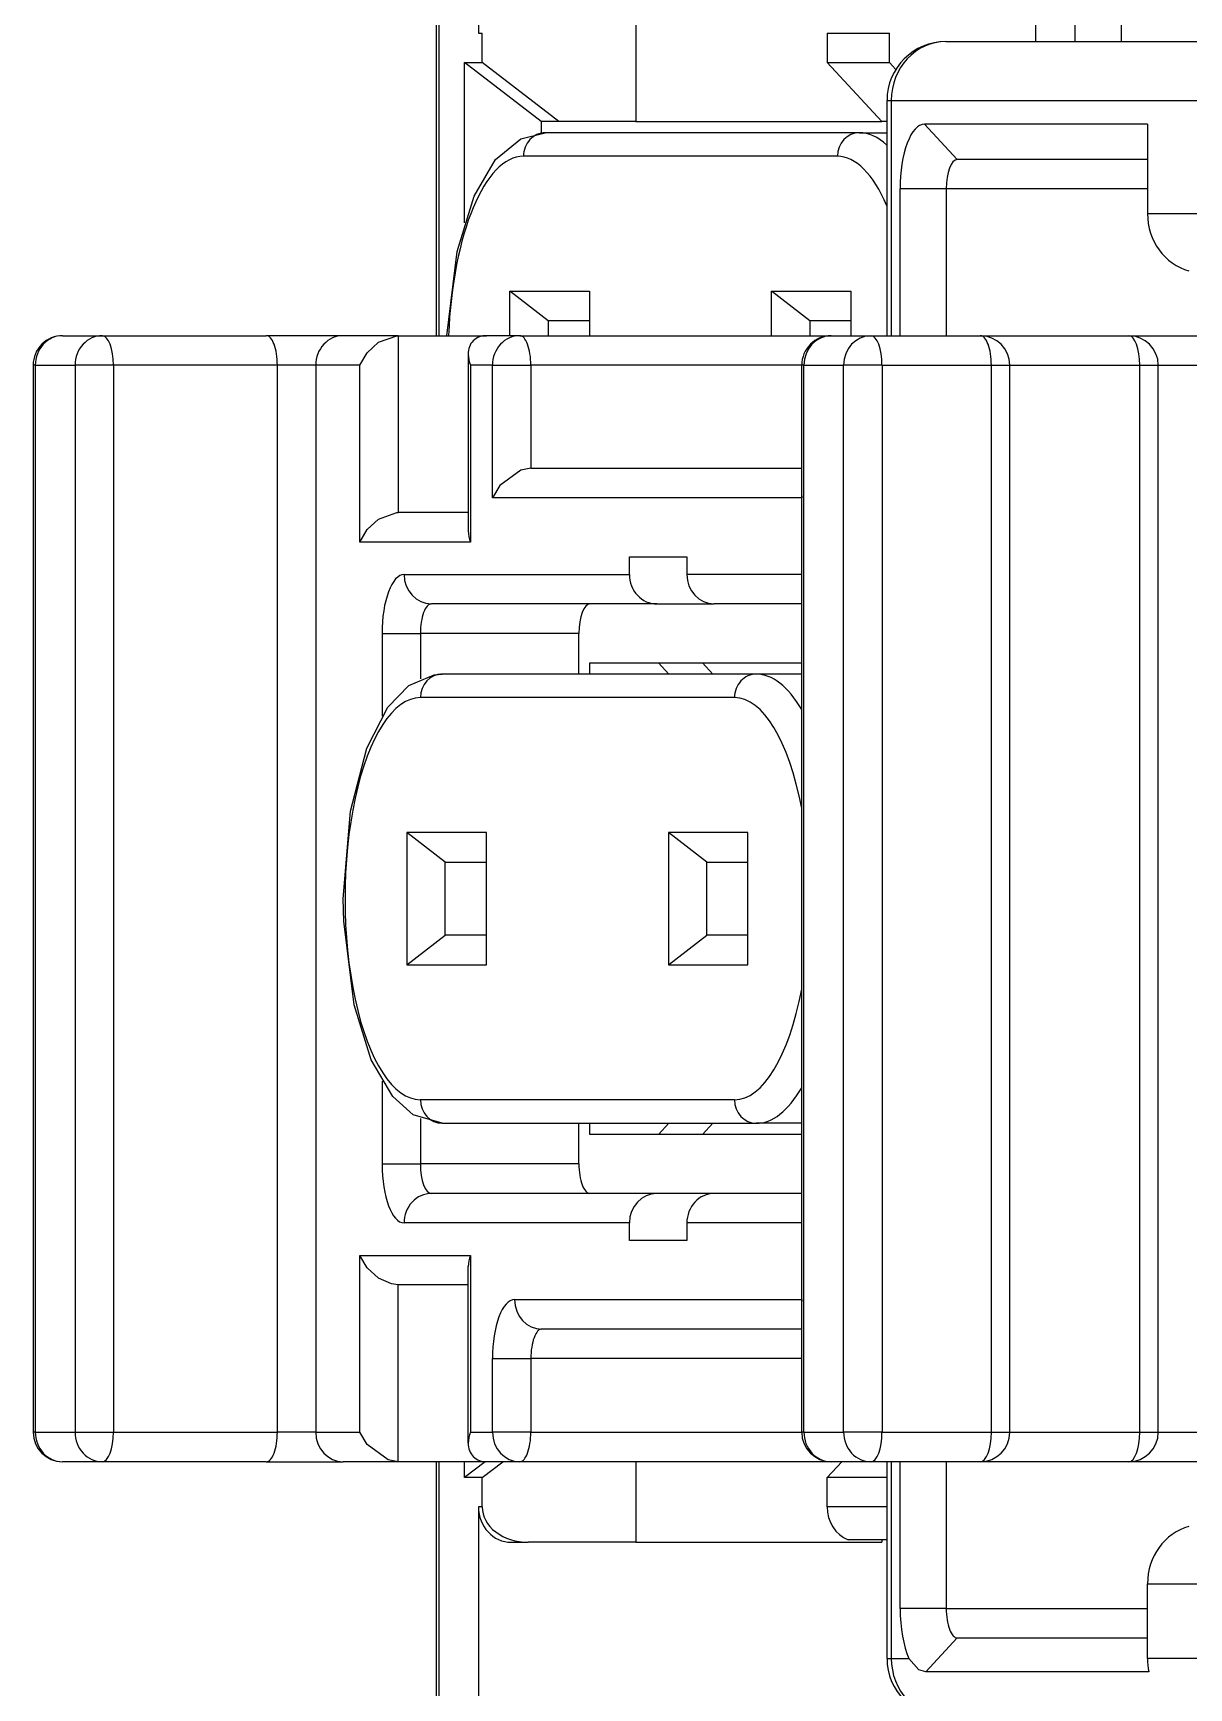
# Model space of a CAD drawing. Header units: inches. Extents: x 47316 to 59086, y 3141 to 11743.
# Drawn here: x 51900.13 to 51904.07, y 8977.46 to 8983.1 of the extents above; entities that cross this region are included whole.
import ezdxf

# ---------------------------------------------------------------- set-up
doc = ezdxf.new("R2010")
doc.units = ezdxf.units.IN
doc.header["$MEASUREMENT"] = 0
doc.layers.add('___SHELL', color=7, linetype='Continuous')

msp = doc.modelspace()

# ---------------------------------------------------------------- linework, layer by layer
at = {"layer": '___SHELL', "color": 0, "linetype": 'ByBlock', "lineweight": -2}
for p, q in [((51901.5078, 8992.4727), (51901.5078, 8982.0712)), ((51901.5166, 8992.4727), (51901.5166, 8982.0712)), ((51901.7106, 8982.6709), (51901.7961, 8982.7422)), ((51901.7961, 8982.7422), (51901.8797, 8982.7626)), ((51901.6375, 8982.546), (51901.7106, 8982.6709)), ((51901.5791, 8982.3575), (51901.6375, 8982.546)), ((51901.5442, 8982.0712), (51901.5791, 8982.3575)), ((51901.2728, 8982.0131), (51901.3118, 8982.0486)), ((51901.3118, 8982.0486), (51901.3734, 8982.071)), ((51901.3734, 8982.071), (51901.379, 8982.0712)), ((51901.2482, 8981.9708), (51901.2728, 8982.0131)), ((51901.7959, 8981.6131), (51901.7243, 8981.5613)), ((51901.8304, 8981.6193), (51901.7959, 8981.6131)), ((51901.7243, 8981.5613), (51901.6997, 8981.5189)), ((51901.2728, 8981.4106), (51901.3118, 8981.4462)), ((51901.3118, 8981.4462), (51901.3734, 8981.4685)), ((51901.3734, 8981.4685), (51901.379, 8981.4687)), ((51901.2482, 8981.3682), (51901.2728, 8981.4106)), ((51901.4151, 8980.8798), (51901.5013, 8980.9162)), ((51901.5013, 8980.9162), (51901.5285, 8980.9184)), ((51901.3434, 8980.8055), (51901.4151, 8980.8798)), ((51901.2719, 8980.6656), (51901.3434, 8980.8055)), ((51901.2159, 8980.4512), (51901.2719, 8980.6656)), ((51901.1916, 8980.1531), (51901.2159, 8980.4512)), ((51901.1931, 8980.0767), (51901.1916, 8980.1531)), ((51901.2284, 8979.791), (51901.1931, 8980.0767)), ((51901.2867, 8979.6037), (51901.2284, 8979.791)), ((51901.3598, 8979.4792), (51901.2867, 8979.6037)), ((51901.4298, 8979.4167), (51901.3598, 8979.4792)), ((51901.5285, 8979.3879), (51901.4298, 8979.4167)), ((51901.2729, 8978.8956), (51901.2482, 8978.938)), ((51901.3118, 8978.8602), (51901.2729, 8978.8956)), ((51901.3561, 8978.8405), (51901.3118, 8978.8602)), ((51901.379, 8978.8376), (51901.3561, 8978.8405)), ((51901.2729, 8978.2931), (51901.2482, 8978.3355)), ((51901.3445, 8978.2413), (51901.2729, 8978.2931)), ((51901.379, 8978.2351), (51901.3445, 8978.2413)), ((51901.5078, 8978.2351), (51901.5078, 8969.511)), ((51901.5166, 8978.2351), (51901.5166, 8969.511)), ((51903.1519, 8977.5264), (51903.1184, 8977.5648)), ((51903.176, 8977.5194), (51903.1519, 8977.5264))]:
    msp.add_line(p, q, dxfattribs=at)
at = {"layer": '___SHELL', "color": 0, "linetype": 'ByBlock', "lineweight": -2, "ltscale": 0.0375}
for p, q in [((51901.652, 8983.7046), (51901.652, 8983.1021)), ((51901.379, 8982.0712), (51901.379, 8981.4687)), ((51901.6171, 8982.0084), (51901.6171, 8981.4059)), ((51901.2482, 8981.3682), (51901.2482, 8981.9708)), ((51901.6244, 8981.9708), (51901.6244, 8981.3682)), ((51901.2482, 8978.3355), (51901.2482, 8978.938)), ((51901.6244, 8978.938), (51901.6244, 8978.3355)), ((51901.6171, 8978.2978), (51901.6171, 8978.9004)), ((51901.379, 8978.2351), (51901.379, 8978.8376))]:
    msp.add_line(p, q, dxfattribs=at)
at = {"layer": '___SHELL', "color": 0, "linetype": 'ByBlock', "lineweight": -2, "ltscale": 0.026248}
msp.add_line((51902.1877, 8983.2226), (51902.1877, 8982.8008), dxfattribs=at)
at = {"layer": '___SHELL', "color": 0, "linetype": 'ByBlock', "lineweight": -2, "ltscale": 0.003751}
for p, q in [((51903.551, 8983.0733), (51903.551, 8983.1336)), ((51903.6849, 8983.0733), (51903.6849, 8983.1336)), ((51903.8418, 8983.1336), (51903.8418, 8983.0733)), ((51902.1662, 8981.2578), (51902.1662, 8981.318)), ((51902.3618, 8981.318), (51902.3618, 8981.2578)), ((51902.1662, 8978.9882), (51902.1662, 8979.0485)), ((51902.3618, 8979.0485), (51902.3618, 8978.9882))]:
    msp.add_line(p, q, dxfattribs=at)
at = {"layer": '___SHELL', "color": 0, "linetype": 'ByBlock', "lineweight": -2, "ltscale": 0.000796509}
for p, q in [((51901.652, 8983.1021), (51901.6648, 8983.1021)), ((51901.6648, 8978.081), (51901.652, 8978.081))]:
    msp.add_line(p, q, dxfattribs=at)
at = {"layer": '___SHELL', "color": 0, "linetype": 'ByBlock', "lineweight": -2, "ltscale": 0.00625}
for p, q in [((51901.6648, 8983.0017), (51901.6648, 8983.1021)), ((51902.8395, 8983.1021), (51902.8395, 8983.0017)), ((51903.0524, 8983.0017), (51903.0524, 8983.1021)), ((51901.6648, 8978.081), (51901.6648, 8978.1814)), ((51902.8395, 8978.081), (51902.8395, 8978.1814))]:
    msp.add_line(p, q, dxfattribs=at)
at = {"layer": '___SHELL', "color": 0, "linetype": 'ByBlock', "lineweight": -2, "ltscale": 0.013251}
for p, q in [((51902.8395, 8983.1021), (51903.0524, 8983.1021)), ((51902.8395, 8983.0017), (51903.0524, 8983.0017))]:
    msp.add_line(p, q, dxfattribs=at)
at = {"layer": '___SHELL', "color": 0, "linetype": 'ByBlock', "lineweight": -2, "ltscale": 0.163892}
msp.add_line((51903.2445, 8983.0733), (51905.8778, 8983.0733), dxfattribs=at)
at = {"layer": '___SHELL', "color": 0, "linetype": 'ByBlock', "lineweight": -2, "ltscale": 0.033963}
msp.add_line((51901.6047, 8982.456), (51901.6047, 8983.0017), dxfattribs=at)
at = {"layer": '___SHELL', "color": 0, "linetype": 'ByBlock', "lineweight": -2, "ltscale": 0.003745}
for p, q in [((51901.6047, 8983.0017), (51901.6648, 8983.0017)), ((51901.9263, 8982.8008), (51901.8661, 8982.8008)), ((51901.6648, 8978.1814), (51901.6047, 8978.1814))]:
    msp.add_line(p, q, dxfattribs=at)
at = {"layer": '___SHELL', "color": 0, "linetype": 'ByBlock', "lineweight": -2, "ltscale": 0.020519}
for p, q in [((51901.8661, 8982.8008), (51901.6047, 8983.0017)), ((51901.9263, 8982.8008), (51901.6648, 8983.0017))]:
    msp.add_line(p, q, dxfattribs=at)
at = {"layer": '___SHELL', "color": 0, "linetype": 'ByBlock', "lineweight": -2, "ltscale": 0.017045}
msp.add_line((51902.8395, 8983.0017), (51903.0257, 8982.8008), dxfattribs=at)
at = {"layer": '___SHELL', "color": 0, "linetype": 'ByBlock', "lineweight": -2, "ltscale": 0.001972}
msp.add_line((51903.0524, 8983.0017), (51903.074, 8982.9784), dxfattribs=at)
at = {"layer": '___SHELL', "color": 0, "linetype": 'ByBlock', "lineweight": -2, "ltscale": 0.000912476}
for p, q in [((51903.0436, 8982.8725), (51903.0583, 8982.8725)), ((51903.0436, 8977.5648), (51903.0583, 8977.5648))]:
    msp.add_line(p, q, dxfattribs=at)
at = {"layer": '___SHELL', "color": 0, "linetype": 'ByBlock', "lineweight": -2, "ltscale": 0.049869}
for p, q in [((51903.0436, 8982.8725), (51903.0436, 8982.0712)), ((51903.0583, 8982.8725), (51903.0583, 8982.0712))]:
    msp.add_line(p, q, dxfattribs=at)
at = {"layer": '___SHELL', "color": 0, "linetype": 'ByBlock', "lineweight": -2, "ltscale": 0.163889}
msp.add_line((51903.0583, 8982.8725), (51905.6915, 8982.8725), dxfattribs=at)
at = {"layer": '___SHELL', "color": 0, "linetype": 'ByBlock', "lineweight": -2, "ltscale": 0.002502}
msp.add_line((51901.8661, 8982.8008), (51901.8661, 8982.7606), dxfattribs=at)
at = {"layer": '___SHELL', "color": 0, "linetype": 'ByBlock', "lineweight": -2, "ltscale": 0.016272}
for p, q in [((51902.1877, 8982.8008), (51901.9263, 8982.8008)), ((51901.1909, 8982.0712), (51900.9294, 8982.0712)), ((51900.9294, 8978.2351), (51901.1909, 8978.2351))]:
    msp.add_line(p, q, dxfattribs=at)
at = {"layer": '___SHELL', "color": 0, "linetype": 'ByBlock', "lineweight": -2, "ltscale": 0.052155}
for p, q in [((51902.1877, 8982.8008), (51903.0257, 8982.8008)), ((51902.1877, 8977.9605), (51903.0257, 8977.9605))]:
    msp.add_line(p, q, dxfattribs=at)
at = {"layer": '___SHELL', "color": 0, "linetype": 'ByBlock', "lineweight": -2, "ltscale": 0.001117}
msp.add_line((51903.0437, 8982.8008), (51903.0257, 8982.8008), dxfattribs=at)
at = {"layer": '___SHELL', "color": 0, "linetype": 'ByBlock', "lineweight": -2, "ltscale": 0.047296}
msp.add_line((51903.931, 8982.7921), (51903.1711, 8982.7921), dxfattribs=at)
at = {"layer": '___SHELL', "color": 0, "linetype": 'ByBlock', "lineweight": -2, "ltscale": 0.005114}
msp.add_line((51903.1711, 8982.7921), (51903.227, 8982.7319), dxfattribs=at)
at = {"layer": '___SHELL', "color": 0, "linetype": 'ByBlock', "lineweight": -2, "ltscale": 0.018991}
msp.add_line((51903.931, 8982.7921), (51903.931, 8982.487), dxfattribs=at)
at = {"layer": '___SHELL', "color": 0, "linetype": 'ByBlock', "lineweight": -2, "ltscale": 0.000177002}
msp.add_line((51901.8797, 8982.7626), (51901.8768, 8982.7626), dxfattribs=at)
at = {"layer": '___SHELL', "color": 0, "linetype": 'ByBlock', "lineweight": -2, "ltscale": 0.066586}
for p, q in [((51902.9495, 8982.7626), (51901.8797, 8982.7626)), ((51902.875, 8982.6823), (51901.8052, 8982.6823)), ((51902.5984, 8980.9184), (51901.5285, 8980.9184)), ((51902.5239, 8980.838), (51901.454, 8980.838)), ((51902.5239, 8979.4683), (51901.454, 8979.4683)), ((51901.5285, 8979.3879), (51902.5984, 8979.3879))]:
    msp.add_line(p, q, dxfattribs=at)
at = {"layer": '___SHELL', "color": 0, "linetype": 'ByBlock', "lineweight": -2, "ltscale": 0.005856}
msp.add_line((51902.9495, 8982.7626), (51903.0436, 8982.7626), dxfattribs=at)
at = {"layer": '___SHELL', "color": 0, "linetype": 'ByBlock', "lineweight": -2, "ltscale": 0.005116}
msp.add_line((51903.227, 8982.7319), (51903.2829, 8982.6716), dxfattribs=at)
at = {"layer": '___SHELL', "color": 0, "linetype": 'ByBlock', "lineweight": -2, "ltscale": 0.040341}
for p, q in [((51903.931, 8982.6716), (51903.2829, 8982.6716)), ((51903.2829, 8977.6347), (51903.931, 8977.6347))]:
    msp.add_line(p, q, dxfattribs=at)
at = {"layer": '___SHELL', "color": 0, "linetype": 'ByBlock', "lineweight": -2, "ltscale": 0.009766}
for p, q in [((51903.2452, 8982.5712), (51903.0883, 8982.571)), ((51903.2452, 8977.7351), (51903.0883, 8977.7351))]:
    msp.add_line(p, q, dxfattribs=at)
at = {"layer": '___SHELL', "color": 0, "linetype": 'ByBlock', "lineweight": -2, "ltscale": 0.03111}
msp.add_line((51903.0883, 8982.0712), (51903.0883, 8982.571), dxfattribs=at)
at = {"layer": '___SHELL', "color": 0, "linetype": 'ByBlock', "lineweight": -2, "ltscale": 0.042682}
for p, q in [((51903.931, 8982.5712), (51903.2452, 8982.5712)), ((51903.2452, 8977.7351), (51903.931, 8977.7351))]:
    msp.add_line(p, q, dxfattribs=at)
at = {"layer": '___SHELL', "color": 0, "linetype": 'ByBlock', "lineweight": -2, "ltscale": 0.031119}
for p, q in [((51903.2452, 8982.5712), (51903.2452, 8982.0712)), ((51903.0883, 8977.7351), (51903.0883, 8978.2351)), ((51903.2452, 8978.2351), (51903.2452, 8977.7351))]:
    msp.add_line(p, q, dxfattribs=at)
at = {"layer": '___SHELL', "color": 0, "linetype": 'ByBlock', "lineweight": -2, "ltscale": 0.010767}
for p, q in [((51903.931, 8982.487), (51904.104, 8982.487)), ((51903.931, 8977.8193), (51904.104, 8977.8193))]:
    msp.add_line(p, q, dxfattribs=at)
at = {"layer": '___SHELL', "color": 0, "linetype": 'ByBlock', "lineweight": -2, "ltscale": 0.016858}
for p, q in [((51901.7593, 8982.2224), (51902.0301, 8982.2224)), ((51902.6501, 8982.2224), (51902.9209, 8982.2224))]:
    msp.add_line(p, q, dxfattribs=at)
at = {"layer": '___SHELL', "color": 0, "linetype": 'ByBlock', "lineweight": -2, "ltscale": 0.009409}
for p, q in [((51901.7593, 8982.0712), (51901.7593, 8982.2224)), ((51902.0301, 8982.2224), (51902.0301, 8982.0712)), ((51902.6501, 8982.0712), (51902.6501, 8982.2224)), ((51902.9209, 8982.2224), (51902.9209, 8982.0712))]:
    msp.add_line(p, q, dxfattribs=at)
at = {"layer": '___SHELL', "color": 0, "linetype": 'ByBlock', "lineweight": -2, "ltscale": 0.010259}
for p, q in [((51901.89, 8982.1219), (51901.7593, 8982.2224)), ((51902.7808, 8982.1219), (51902.6501, 8982.2224)), ((51901.5389, 8980.2777), (51901.4081, 8980.3781)), ((51902.4297, 8980.2777), (51902.2989, 8980.3781)), ((51901.4081, 8979.9282), (51901.5389, 8980.0286)), ((51902.2989, 8979.9282), (51902.4297, 8980.0286))]:
    msp.add_line(p, q, dxfattribs=at)
at = {"layer": '___SHELL', "color": 0, "linetype": 'ByBlock', "lineweight": -2, "ltscale": 0.008722}
for p, q in [((51902.0301, 8982.1219), (51901.89, 8982.1219)), ((51902.9209, 8982.1219), (51902.7808, 8982.1219)), ((51902.4297, 8980.2777), (51902.5698, 8980.2777)), ((51902.5698, 8980.0286), (51902.4297, 8980.0286))]:
    msp.add_line(p, q, dxfattribs=at)
at = {"layer": '___SHELL', "color": 0, "linetype": 'ByBlock', "lineweight": -2, "ltscale": 0.003159}
for p, q in [((51901.89, 8982.1219), (51901.89, 8982.0712)), ((51902.7808, 8982.1219), (51902.7808, 8982.0712))]:
    msp.add_line(p, q, dxfattribs=at)
at = {"layer": '___SHELL', "color": 0, "linetype": 'ByBlock', "lineweight": -2, "ltscale": 0.008429}
for p, q in [((51900.2354, 8982.0712), (51900.3708, 8982.0712)), ((51902.8536, 8982.0712), (51902.989, 8982.0712)), ((51900.1422, 8981.9708), (51900.2777, 8981.9708)), ((51902.7605, 8981.9708), (51902.8959, 8981.9708)), ((51900.1422, 8978.3355), (51900.2777, 8978.3355)), ((51902.7605, 8978.3355), (51902.8959, 8978.3355)), ((51900.3708, 8978.2351), (51900.2354, 8978.2351)), ((51902.989, 8978.2351), (51902.8536, 8978.2351))]:
    msp.add_line(p, q, dxfattribs=at)
at = {"layer": '___SHELL', "color": 0, "linetype": 'ByBlock', "lineweight": -2, "ltscale": 0.034769}
for p, q in [((51900.3708, 8982.0712), (51900.9294, 8982.0712)), ((51900.967, 8981.9708), (51900.4084, 8981.9708)), ((51900.4084, 8978.3355), (51900.967, 8978.3355)), ((51900.9294, 8978.2351), (51900.3708, 8978.2351))]:
    msp.add_line(p, q, dxfattribs=at)
at = {"layer": '___SHELL', "color": 0, "linetype": 'ByBlock', "lineweight": -2, "ltscale": 0.011707}
for p, q in [((51901.379, 8982.0712), (51901.1909, 8982.0712)), ((51901.379, 8978.2351), (51901.1909, 8978.2351))]:
    msp.add_line(p, q, dxfattribs=at)
at = {"layer": '___SHELL', "color": 0, "linetype": 'ByBlock', "lineweight": -2, "ltscale": 0.018732}
msp.add_line((51901.379, 8982.0712), (51901.6799, 8982.0712), dxfattribs=at)
at = {"layer": '___SHELL', "color": 0, "linetype": 'ByBlock', "lineweight": -2, "ltscale": 0.007022}
for p, q in [((51901.7928, 8982.0712), (51901.6799, 8982.0712)), ((51901.7928, 8978.2351), (51901.6799, 8978.2351))]:
    msp.add_line(p, q, dxfattribs=at)
at = {"layer": '___SHELL', "color": 0, "linetype": 'ByBlock', "lineweight": -2, "ltscale": 0.066025}
msp.add_line((51901.7928, 8982.0712), (51902.8536, 8982.0712), dxfattribs=at)
at = {"layer": '___SHELL', "color": 0, "linetype": 'ByBlock', "lineweight": -2, "ltscale": 0.023178}
for p, q in [((51902.989, 8982.0712), (51903.3615, 8982.0712)), ((51903.0267, 8981.9708), (51903.3991, 8981.9708)), ((51903.0267, 8978.3355), (51903.3991, 8978.3355)), ((51903.3615, 8978.2351), (51902.989, 8978.2351))]:
    msp.add_line(p, q, dxfattribs=at)
at = {"layer": '___SHELL', "color": 0, "linetype": 'ByBlock', "lineweight": -2, "ltscale": 0.031491}
for p, q in [((51903.3615, 8982.0712), (51903.8674, 8982.0712)), ((51903.8674, 8982.0712), (51904.3734, 8982.0712)), ((51903.8674, 8978.2351), (51903.3615, 8978.2351)), ((51904.3734, 8978.2351), (51903.8674, 8978.2351))]:
    msp.add_line(p, q, dxfattribs=at)
at = {"layer": '___SHELL', "color": 0, "linetype": 'ByBlock', "lineweight": -2, "ltscale": 0.000454712}
for p, q in [((51900.1422, 8981.9708), (51900.1349, 8981.9708)), ((51902.7605, 8981.9708), (51902.7532, 8981.9708)), ((51900.1422, 8978.3355), (51900.1349, 8978.3355)), ((51902.7605, 8978.3355), (51902.7532, 8978.3355))]:
    msp.add_line(p, q, dxfattribs=at)
at = {"layer": '___SHELL', "color": 0, "linetype": 'ByBlock', "lineweight": -2, "ltscale": 0.226251}
for p, q in [((51900.1349, 8981.9708), (51900.1349, 8978.3355)), ((51900.1422, 8981.9708), (51900.1422, 8978.3355)), ((51900.2777, 8981.9708), (51900.2777, 8978.3355)), ((51900.4084, 8981.9708), (51900.4084, 8978.3355)), ((51900.967, 8978.3355), (51900.967, 8981.9708)), ((51901.0978, 8981.9708), (51901.0978, 8978.3355)), ((51902.7532, 8978.3355), (51902.7532, 8981.9708)), ((51902.7605, 8978.3355), (51902.7605, 8981.9708)), ((51902.8959, 8978.3355), (51902.8959, 8981.9708)), ((51903.0267, 8981.9708), (51903.0267, 8978.3355)), ((51903.3991, 8978.3355), (51903.3991, 8981.9708)), ((51903.4619, 8978.3355), (51903.4619, 8981.9708)), ((51903.905, 8978.3355), (51903.905, 8981.9708)), ((51903.9679, 8978.3355), (51903.9679, 8981.9708))]:
    msp.add_line(p, q, dxfattribs=at)
at = {"layer": '___SHELL', "color": 0, "linetype": 'ByBlock', "lineweight": -2, "ltscale": 0.008136}
for p, q in [((51900.4084, 8981.9708), (51900.2777, 8981.9708)), ((51901.0978, 8981.9708), (51900.967, 8981.9708)), ((51901.6997, 8981.9708), (51901.8304, 8981.9708)), ((51903.0267, 8981.9708), (51902.8959, 8981.9708)), ((51901.3235, 8979.2493), (51901.4542, 8979.2493)), ((51900.2777, 8978.3355), (51900.4084, 8978.3355)), ((51901.0978, 8978.3355), (51900.967, 8978.3355)), ((51903.0267, 8978.3355), (51902.8959, 8978.3355))]:
    msp.add_line(p, q, dxfattribs=at)
at = {"layer": '___SHELL', "color": 0, "linetype": 'ByBlock', "lineweight": -2, "ltscale": 0.009366}
for p, q in [((51901.2482, 8981.9708), (51901.0978, 8981.9708)), ((51902.2651, 8980.9565), (51902.4156, 8980.9565)), ((51902.4156, 8979.3498), (51902.2651, 8979.3498)), ((51901.0978, 8978.3355), (51901.2482, 8978.3355))]:
    msp.add_line(p, q, dxfattribs=at)
at = {"layer": '___SHELL', "color": 0, "linetype": 'ByBlock', "lineweight": -2, "ltscale": 0.004681}
for p, q in [((51901.6997, 8981.9708), (51901.6244, 8981.9708)), ((51901.6244, 8978.3355), (51901.6997, 8978.3355))]:
    msp.add_line(p, q, dxfattribs=at)
at = {"layer": '___SHELL', "color": 0, "linetype": 'ByBlock', "lineweight": -2, "ltscale": 0.028125}
msp.add_line((51901.6997, 8981.5189), (51901.6997, 8981.9708), dxfattribs=at)
at = {"layer": '___SHELL', "color": 0, "linetype": 'ByBlock', "lineweight": -2, "ltscale": 0.021875}
msp.add_line((51901.8304, 8981.9708), (51901.8304, 8981.6193), dxfattribs=at)
at = {"layer": '___SHELL', "color": 0, "linetype": 'ByBlock', "lineweight": -2, "ltscale": 0.057434}
for p, q in [((51902.7532, 8981.9708), (51901.8304, 8981.9708)), ((51901.8304, 8981.6193), (51902.7532, 8981.6193))]:
    msp.add_line(p, q, dxfattribs=at)
at = {"layer": '___SHELL', "color": 0, "linetype": 'ByBlock', "lineweight": -2, "ltscale": 0.003909}
for p, q in [((51903.3991, 8981.9708), (51903.4619, 8981.9708)), ((51903.905, 8981.9708), (51903.9679, 8981.9708)), ((51903.3991, 8978.3355), (51903.4619, 8978.3355)), ((51903.905, 8978.3355), (51903.9679, 8978.3355))]:
    msp.add_line(p, q, dxfattribs=at)
at = {"layer": '___SHELL', "color": 0, "linetype": 'ByBlock', "lineweight": -2, "ltscale": 0.027582}
for p, q in [((51903.4619, 8981.9708), (51903.905, 8981.9708)), ((51903.4619, 8978.3355), (51903.905, 8978.3355))]:
    msp.add_line(p, q, dxfattribs=at)
at = {"layer": '___SHELL', "color": 0, "linetype": 'ByBlock', "lineweight": -2, "ltscale": 0.027585}
for p, q in [((51903.9679, 8981.9708), (51904.4111, 8981.9708)), ((51903.9679, 8978.3355), (51904.4111, 8978.3355))]:
    msp.add_line(p, q, dxfattribs=at)
at = {"layer": '___SHELL', "color": 0, "linetype": 'ByBlock', "lineweight": -2, "ltscale": 0.065558}
msp.add_line((51902.753, 8981.5189), (51901.6997, 8981.5189), dxfattribs=at)
at = {"layer": '___SHELL', "color": 0, "linetype": 'ByBlock', "lineweight": -2, "ltscale": 0.014822}
for p, q in [((51901.6171, 8981.4687), (51901.379, 8981.4687)), ((51901.6171, 8978.8376), (51901.379, 8978.8376))]:
    msp.add_line(p, q, dxfattribs=at)
at = {"layer": '___SHELL', "color": 0, "linetype": 'ByBlock', "lineweight": -2, "ltscale": 0.023413}
for p, q in [((51901.6244, 8981.3682), (51901.2482, 8981.3682)), ((51901.2482, 8978.938), (51901.6244, 8978.938))]:
    msp.add_line(p, q, dxfattribs=at)
at = {"layer": '___SHELL', "color": 0, "linetype": 'ByBlock', "lineweight": -2, "ltscale": 0.012173}
for p, q in [((51902.1662, 8981.318), (51902.3618, 8981.318)), ((51902.4549, 8979.1489), (51902.2593, 8979.1489)), ((51902.3618, 8978.9882), (51902.1662, 8978.9882))]:
    msp.add_line(p, q, dxfattribs=at)
at = {"layer": '___SHELL', "color": 0, "linetype": 'ByBlock', "lineweight": -2, "ltscale": 0.047763}
for p, q in [((51901.3987, 8981.2578), (51902.1662, 8981.2578)), ((51902.2593, 8979.1489), (51901.4918, 8979.1489)), ((51902.1662, 8979.0485), (51901.3987, 8979.0485))]:
    msp.add_line(p, q, dxfattribs=at)
at = {"layer": '___SHELL', "color": 0, "linetype": 'ByBlock', "lineweight": -2, "ltscale": 0.024362}
for p, q in [((51902.7532, 8981.2578), (51902.3618, 8981.2578)), ((51902.7532, 8979.0485), (51902.3618, 8979.0485))]:
    msp.add_line(p, q, dxfattribs=at)
at = {"layer": '___SHELL', "color": 0, "linetype": 'ByBlock', "lineweight": -2, "ltscale": 0.04776}
msp.add_line((51902.2592, 8981.1573), (51901.4918, 8981.1573), dxfattribs=at)
at = {"layer": '___SHELL', "color": 0, "linetype": 'ByBlock', "lineweight": -2, "ltscale": 0.012177}
msp.add_line((51902.2592, 8981.1573), (51902.4549, 8981.1573), dxfattribs=at)
at = {"layer": '___SHELL', "color": 0, "linetype": 'ByBlock', "lineweight": -2, "ltscale": 0.018567}
for p, q in [((51902.7532, 8981.1573), (51902.4549, 8981.1573)), ((51902.7532, 8979.1489), (51902.4549, 8979.1489))]:
    msp.add_line(p, q, dxfattribs=at)
at = {"layer": '___SHELL', "color": 0, "linetype": 'ByBlock', "lineweight": -2, "ltscale": 0.017548}
for p, q in [((51901.3235, 8981.0569), (51901.3235, 8980.775)), ((51901.3235, 8979.5313), (51901.3235, 8979.2493))]:
    msp.add_line(p, q, dxfattribs=at)
at = {"layer": '___SHELL', "color": 0, "linetype": 'ByBlock', "lineweight": -2, "ltscale": 0.008139}
for p, q in [((51901.3235, 8981.0569), (51901.4542, 8981.0569)), ((51901.6997, 8978.5866), (51901.8304, 8978.5866)), ((51901.8304, 8978.3355), (51901.6997, 8978.3355))]:
    msp.add_line(p, q, dxfattribs=at)
at = {"layer": '___SHELL', "color": 0, "linetype": 'ByBlock', "lineweight": -2, "ltscale": 0.009625}
msp.add_line((51901.4542, 8981.0569), (51901.4542, 8980.9023), dxfattribs=at)
at = {"layer": '___SHELL', "color": 0, "linetype": 'ByBlock', "lineweight": -2, "ltscale": 0.033609}
for p, q in [((51901.9942, 8981.0569), (51901.4542, 8981.0569)), ((51901.9942, 8979.2493), (51901.4542, 8979.2493))]:
    msp.add_line(p, q, dxfattribs=at)
at = {"layer": '___SHELL', "color": 0, "linetype": 'ByBlock', "lineweight": -2, "ltscale": 0.008624}
for p, q in [((51901.9942, 8980.9184), (51901.9942, 8981.0569)), ((51901.9942, 8979.2493), (51901.9942, 8979.3879))]:
    msp.add_line(p, q, dxfattribs=at)
at = {"layer": '___SHELL', "color": 0, "linetype": 'ByBlock', "lineweight": -2, "ltscale": 0.000180054}
msp.add_line((51901.5256, 8980.9184), (51901.5285, 8980.9184), dxfattribs=at)
at = {"layer": '___SHELL', "color": 0, "linetype": 'ByBlock', "lineweight": -2, "ltscale": 0.002374}
for p, q in [((51902.0319, 8980.9184), (51902.0319, 8980.9565)), ((51902.0319, 8979.3498), (51902.0319, 8979.3879))]:
    msp.add_line(p, q, dxfattribs=at)
at = {"layer": '___SHELL', "color": 0, "linetype": 'ByBlock', "lineweight": -2, "ltscale": 0.014517}
for p, q in [((51902.0319, 8980.9565), (51902.2651, 8980.9565)), ((51902.2651, 8979.3498), (51902.0319, 8979.3498))]:
    msp.add_line(p, q, dxfattribs=at)
at = {"layer": '___SHELL', "color": 0, "linetype": 'ByBlock', "lineweight": -2, "ltscale": 0.003237}
for p, q in [((51902.3005, 8980.9184), (51902.2651, 8980.9565)), ((51902.4156, 8980.9565), (51902.4509, 8980.9184)), ((51902.2651, 8979.3498), (51902.3005, 8979.3879)), ((51902.4509, 8979.3879), (51902.4156, 8979.3498))]:
    msp.add_line(p, q, dxfattribs=at)
at = {"layer": '___SHELL', "color": 0, "linetype": 'ByBlock', "lineweight": -2, "ltscale": 0.021011}
for p, q in [((51902.4156, 8980.9565), (51902.7532, 8980.9565)), ((51902.7532, 8979.3498), (51902.4156, 8979.3498))]:
    msp.add_line(p, q, dxfattribs=at)
at = {"layer": '___SHELL', "color": 0, "linetype": 'ByBlock', "lineweight": -2, "ltscale": 0.009634}
for p, q in [((51902.7532, 8980.9184), (51902.5984, 8980.9184)), ((51902.7532, 8979.3879), (51902.5984, 8979.3879))]:
    msp.add_line(p, q, dxfattribs=at)
at = {"layer": '___SHELL', "color": 0, "linetype": 'ByBlock', "lineweight": -2, "ltscale": 0.028}
for p, q in [((51901.4081, 8980.3781), (51901.4081, 8979.9282)), ((51901.679, 8979.9282), (51901.679, 8980.3781)), ((51902.2989, 8980.3781), (51902.2989, 8979.9282)), ((51902.5698, 8979.9282), (51902.5698, 8980.3781))]:
    msp.add_line(p, q, dxfattribs=at)
at = {"layer": '___SHELL', "color": 0, "linetype": 'ByBlock', "lineweight": -2, "ltscale": 0.016855}
for p, q in [((51901.679, 8980.3781), (51901.4081, 8980.3781)), ((51902.5698, 8980.3781), (51902.2989, 8980.3781)), ((51901.4081, 8979.9282), (51901.679, 8979.9282)), ((51902.2989, 8979.9282), (51902.5698, 8979.9282))]:
    msp.add_line(p, q, dxfattribs=at)
at = {"layer": '___SHELL', "color": 0, "linetype": 'ByBlock', "lineweight": -2, "ltscale": 0.0155}
for p, q in [((51901.5389, 8980.0286), (51901.5389, 8980.2777)), ((51902.4297, 8980.0286), (51902.4297, 8980.2777))]:
    msp.add_line(p, q, dxfattribs=at)
at = {"layer": '___SHELL', "color": 0, "linetype": 'ByBlock', "lineweight": -2, "ltscale": 0.008719}
for p, q in [((51901.5389, 8980.2777), (51901.679, 8980.2777)), ((51901.679, 8980.0286), (51901.5389, 8980.0286))]:
    msp.add_line(p, q, dxfattribs=at)
at = {"layer": '___SHELL', "color": 0, "linetype": 'ByBlock', "lineweight": -2, "ltscale": 0.009628}
msp.add_line((51901.4542, 8979.404), (51901.4542, 8979.2493), dxfattribs=at)
at = {"layer": '___SHELL', "color": 0, "linetype": 'ByBlock', "lineweight": -2, "ltscale": 0.000106855}
msp.add_line((51901.5256, 8979.3879), (51901.5239, 8979.388), dxfattribs=at)
at = {"layer": '___SHELL', "color": 0, "linetype": 'ByBlock', "lineweight": -2, "ltscale": 0.00017395}
msp.add_line((51901.5284, 8979.3879), (51901.5256, 8979.3879), dxfattribs=at)
at = {"layer": '___SHELL', "color": 0, "linetype": 'ByBlock', "lineweight": -2, "ltscale": 0.060873}
msp.add_line((51901.7749, 8978.7874), (51902.753, 8978.7874), dxfattribs=at)
at = {"layer": '___SHELL', "color": 0, "linetype": 'ByBlock', "lineweight": -2, "ltscale": 0.05509}
msp.add_line((51902.7532, 8978.687), (51901.868, 8978.687), dxfattribs=at)
at = {"layer": '___SHELL', "color": 0, "linetype": 'ByBlock', "lineweight": -2, "ltscale": 0.015625}
for p, q in [((51901.6997, 8978.3355), (51901.6997, 8978.5866)), ((51901.8304, 8978.5866), (51901.8304, 8978.3355))]:
    msp.add_line(p, q, dxfattribs=at)
at = {"layer": '___SHELL', "color": 0, "linetype": 'ByBlock', "lineweight": -2, "ltscale": 0.057431}
for p, q in [((51902.7532, 8978.5866), (51901.8304, 8978.5866)), ((51901.8304, 8978.3355), (51902.7532, 8978.3355))]:
    msp.add_line(p, q, dxfattribs=at)
at = {"layer": '___SHELL', "color": 0, "linetype": 'ByBlock', "lineweight": -2, "ltscale": 0.018689}
msp.add_line((51901.6793, 8978.2351), (51901.379, 8978.2351), dxfattribs=at)
at = {"layer": '___SHELL', "color": 0, "linetype": 'ByBlock', "lineweight": -2, "ltscale": 0.003339}
msp.add_line((51901.6047, 8978.1814), (51901.6047, 8978.2351), dxfattribs=at)
at = {"layer": '___SHELL', "color": 0, "linetype": 'ByBlock', "lineweight": -2, "ltscale": 0.005483}
for p, q in [((51901.6745, 8978.2351), (51901.6047, 8978.1814)), ((51901.6648, 8978.1814), (51901.7347, 8978.2351))]:
    msp.add_line(p, q, dxfattribs=at)
at = {"layer": '___SHELL', "color": 0, "linetype": 'ByBlock', "lineweight": -2, "ltscale": 0.066006}
msp.add_line((51902.8533, 8978.2351), (51901.7928, 8978.2351), dxfattribs=at)
at = {"layer": '___SHELL', "color": 0, "linetype": 'ByBlock', "lineweight": -2, "ltscale": 0.01709}
msp.add_line((51902.1877, 8978.2351), (51902.1877, 8977.9605), dxfattribs=at)
at = {"layer": '___SHELL', "color": 0, "linetype": 'ByBlock', "lineweight": -2, "ltscale": 0.004554}
msp.add_line((51902.8893, 8978.2351), (51902.8395, 8978.1814), dxfattribs=at)
at = {"layer": '___SHELL', "color": 0, "linetype": 'ByBlock', "lineweight": -2, "ltscale": 0.041714}
for p, q in [((51903.0436, 8978.2351), (51903.0436, 8977.5648)), ((51903.0583, 8978.2351), (51903.0583, 8977.5648))]:
    msp.add_line(p, q, dxfattribs=at)
at = {"layer": '___SHELL', "color": 0, "linetype": 'ByBlock', "lineweight": -2, "ltscale": 0.012701}
for p, q in [((51903.0436, 8978.1814), (51902.8395, 8978.1814)), ((51903.0436, 8978.081), (51902.8395, 8978.081))]:
    msp.add_line(p, q, dxfattribs=at)
at = {"layer": '___SHELL', "color": 0, "linetype": 'ByBlock', "lineweight": -2, "ltscale": 0.050876}
msp.add_line((51901.652, 8978.081), (51901.652, 8977.2636), dxfattribs=at)
at = {"layer": '___SHELL', "color": 0, "linetype": 'ByBlock', "lineweight": -2, "ltscale": 0.003607}
msp.add_line((51901.7638, 8977.9605), (51901.8217, 8977.9605), dxfattribs=at)
at = {"layer": '___SHELL', "color": 0, "linetype": 'ByBlock', "lineweight": -2, "ltscale": 0.022778}
msp.add_line((51902.1877, 8977.9605), (51901.8217, 8977.9605), dxfattribs=at)
at = {"layer": '___SHELL', "color": 0, "linetype": 'ByBlock', "lineweight": -2, "ltscale": 0.008246}
msp.add_line((51903.0436, 8977.9685), (51902.9111, 8977.9685), dxfattribs=at)
at = {"layer": '___SHELL', "color": 0, "linetype": 'ByBlock', "lineweight": -2, "ltscale": 0.000500488}
msp.add_line((51903.0257, 8977.9685), (51903.0257, 8977.9605), dxfattribs=at)
at = {"layer": '___SHELL', "color": 0, "linetype": 'ByBlock', "lineweight": -2, "ltscale": 0.015836}
msp.add_line((51903.931, 8977.5648), (51903.931, 8977.8193), dxfattribs=at)
at = {"layer": '___SHELL', "color": 0, "linetype": 'ByBlock', "lineweight": -2, "ltscale": 0.009784}
msp.add_line((51903.2829, 8977.6347), (51903.176, 8977.5194), dxfattribs=at)
at = {"layer": '___SHELL', "color": 0, "linetype": 'ByBlock', "lineweight": -2, "ltscale": 0.003741}
msp.add_line((51903.0583, 8977.5648), (51903.1184, 8977.5648), dxfattribs=at)
at = {"layer": '___SHELL', "color": 0, "linetype": 'ByBlock', "lineweight": -2, "ltscale": 0.019177}
msp.add_line((51904.2392, 8977.5648), (51903.931, 8977.5648), dxfattribs=at)
at = {"layer": '___SHELL', "color": 0, "linetype": 'ByBlock', "lineweight": -2, "ltscale": 0.047293}
msp.add_line((51903.9358, 8977.5194), (51903.176, 8977.5194), dxfattribs=at)
at = {"layer": '___SHELL', "color": 0, "linetype": 'ByBlock', "lineweight": -2}
for centre, radius, start, end in [((51903.2445, 8982.8725), 0.2008, 90, 180), ((51900.2354, 8981.9708), 0.1004, 90.0001, 180.0001), ((51901.6759, 8982.0124), 0.0586, 86.0962, 183.8901), ((51902.8536, 8981.9708), 0.1004, 90.0001, 180.0001), ((51903.3615, 8981.9708), 0.1004, 0.0001, 90.0001), ((51903.8674, 8981.9708), 0.1004, 0.0001, 90.0001), ((51901.7254, 8982.0101), 0.1084, 180.9193, 201.2925), ((51901.7253, 8981.4075), 0.1082, 180.8551, 201.2773), ((51901.7255, 8978.8987), 0.1085, 158.7114, 179.0628), ((51900.2354, 8978.3355), 0.1004, 180.0001, 270.0001), ((51901.7253, 8978.2962), 0.1082, 158.7251, 179.1513), ((51902.8536, 8978.3355), 0.1004, 180.0001, 270.0001), ((51903.3615, 8978.3355), 0.1004, 270.0001, 0.0001), ((51903.8674, 8978.3355), 0.1004, 270.0001, 0.0001), ((51901.676, 8978.294), 0.0587, 176.2994, 273.8368), ((51903.2445, 8977.5648), 0.2008, 180, 270)]:
    msp.add_arc(centre, radius, start, end, dxfattribs=at)
for centre, major_axis, ratio, start_param, end_param in [((51903.2445, 8982.8725), (0, -0.2008), 0.927184, 3.141593, 4.712389), ((51903.1711, 8982.5712), (0, -0.2209), 0.374607, 3.141593, 4.713087), ((51901.8797, 8982.6823), (0, -0.0803), 0.927184, 3.141592, 4.712389), ((51901.8768, 8982.5618), (0, 0.2008), 0.374607, 0, 0.023163), ((51902.9495, 8982.6823), (0, 0.0803), 0.927184, 6.283185, 7.853981), ((51902.9495, 8981.9974), (0, 0.7652), 0.374607, 5.949703, 6.283185), ((51901.8052, 8981.9974), (0, 0.6849), 0.374607, 0, 1.462463), ((51902.875, 8981.9974), (0, 0.6849), 0.374607, 5.566998, 6.283185), ((51903.2829, 8982.5712), (0, 0.1004), 0.374607, 0, 1.570796), ((51904.1172, 8982.487), (0, 0.2008), 0.927184, 1.570796, 2.896613), ((51900.2354, 8981.9708), (0, 0.1004), 0.927184, 0, 1.570797), ((51900.3708, 8981.9708), (0, 0.1004), 0.927184, 0, 1.570797), ((51900.3708, 8981.9708), (0, -0.1004), 0.374607, 1.570796, 3.141592), ((51900.9294, 8981.9708), (0, -0.1004), 0.374607, 1.570796, 3.141593), ((51901.1909, 8981.9708), (0, 0.1004), 0.927184, 0, 1.570797), ((51901.7928, 8981.9708), (0, 0.1004), 0.927184, 0, 1.570797), ((51901.7928, 8981.9708), (0, -0.1004), 0.374607, 1.570796, 3.141593), ((51902.8536, 8981.9708), (0, -0.1004), 0.927184, 3.141593, 4.712389), ((51902.989, 8981.9708), (0, -0.1004), 0.927184, 3.141593, 4.712389), ((51902.989, 8981.9708), (0, -0.1004), 0.374607, 1.570796, 3.141592), ((51903.3615, 8981.9708), (0, -0.1004), 0.374607, 1.570796, 3.141593), ((51903.8674, 8981.9708), (0, -0.1004), 0.374607, 1.570796, 3.141592), ((51902.8461, 8981.5189), (0, -0.1004), 0.927184, 4.648903, 4.712389), ((51901.3987, 8981.0569), (0, -0.2008), 0.374607, 3.141592, 4.712389), ((51901.4918, 8981.2578), (0, 0.1004), 0.927184, 1.570797, 3.141593), ((51902.2592, 8981.2578), (0, -0.1004), 0.927184, 4.712389, 6.283186), ((51902.4549, 8981.2578), (0, 0.1004), 0.927184, 1.570797, 3.141593), ((51901.4918, 8981.0569), (0, -0.1004), 0.374607, 3.141592, 4.712389), ((51902.0319, 8981.0569), (0, 0.1004), 0.374607, 6.283185, 7.853981), ((51901.5285, 8980.838), (0, 0.0803), 0.927184, 6.283185, 7.853981), ((51901.5256, 8980.7175), (0, -0.2008), 0.374607, 3.141593, 3.164754), ((51902.5984, 8980.838), (0, -0.0803), 0.927184, 3.141592, 4.712389), ((51902.5984, 8980.1531), (0, 0.7652), 0.374607, 5.712854, 6.283185), ((51901.454, 8980.1531), (0, 0.6849), 0.374607, 0, 3.141593), ((51902.5239, 8980.1531), (0, 0.6849), 0.374607, 5.179092, 6.283185), ((51902.5239, 8980.1531), (0, 0.6849), 0.374607, 3.141593, 4.245689), ((51902.5984, 8980.1531), (0, 0.7652), 0.374607, 3.141593, 3.711929), ((51901.5285, 8979.4683), (0, -0.0803), 0.927184, 4.712389, 6.283185), ((51902.5984, 8979.4683), (0, 0.0803), 0.927184, 1.570796, 3.141592), ((51901.3987, 8979.2493), (0, -0.2008), 0.374607, 4.712389, 6.283185), ((51901.4918, 8979.2493), (0, -0.1004), 0.374607, 4.712389, 6.283185), ((51902.0319, 8979.2493), (0, 0.1004), 0.374607, 1.570796, 3.141593), ((51901.4918, 8979.0485), (0, 0.1004), 0.927184, 0, 1.570797), ((51902.2593, 8979.0485), (0, -0.1004), 0.927184, 3.141593, 4.712389), ((51902.4549, 8979.0485), (0, 0.1004), 0.927184, 0, 1.570797), ((51901.7749, 8978.5866), (0, -0.2008), 0.374607, 3.141592, 4.712389), ((51901.868, 8978.7874), (0, 0.1004), 0.927184, 1.570797, 3.141593), ((51902.8461, 8978.7874), (0, -0.1004), 0.927184, 4.712389, 4.775876), ((51901.868, 8978.5866), (0, -0.1004), 0.374607, 3.141592, 4.712389), ((51900.2354, 8978.3355), (0, -0.1004), 0.927184, 4.712389, 6.283186), ((51900.3708, 8978.3355), (0, -0.1004), 0.927184, 4.712389, 6.283186), ((51900.3708, 8978.3355), (0, -0.1004), 0.374607, 6.283185, 7.853981), ((51900.9294, 8978.3355), (0, 0.1004), 0.374607, 3.141592, 4.712389), ((51901.1909, 8978.3355), (0, 0.1004), 0.927184, 1.570797, 3.141593), ((51901.7928, 8978.3355), (0, 0.1004), 0.927184, 1.570797, 3.141593), ((51901.7928, 8978.3355), (0, 0.1004), 0.374607, 3.141592, 4.712389), ((51902.8536, 8978.3355), (0, -0.1004), 0.927184, 4.712389, 6.283186), ((51902.989, 8978.3355), (0, -0.1004), 0.927184, 4.712389, 6.283186), ((51902.989, 8978.3355), (0, -0.1004), 0.374607, 6.283185, 7.853981), ((51903.3615, 8978.3355), (0, -0.1004), 0.374607, 6.283185, 7.853981), ((51903.8674, 8978.3355), (0, -0.1004), 0.374607, 6.283185, 7.853981), ((51901.7638, 8978.081), (0, -0.1205), 0.927184, 4.712389, 6.283185), ((51901.8217, 8978.081), (0.1569, 0), 0.768173, 3.141591, 4.712389), ((51902.9512, 8978.081), (0, -0.1205), 0.927184, 4.712389, 5.915977), ((51904.1172, 8977.8193), (0, -0.2008), 0.927184, 3.386574, 4.712392), ((51903.1711, 8977.7351), (0, -0.2209), 0.374607, 4.712387, 5.592221), ((51903.2829, 8977.7351), (0, 0.1004), 0.374607, 1.570795, 3.141592), ((51903.2445, 8977.5648), (0, 0.2008), 0.927184, 1.570796, 3.141593), ((51904.1172, 8977.5648), (0, 0.2008), 0.927184, 1.570796, 1.799138)]:
    msp.add_ellipse(centre, major_axis=major_axis, ratio=ratio, start_param=start_param, end_param=end_param, dxfattribs=at)

doc.saveas('drawing.dxf')
